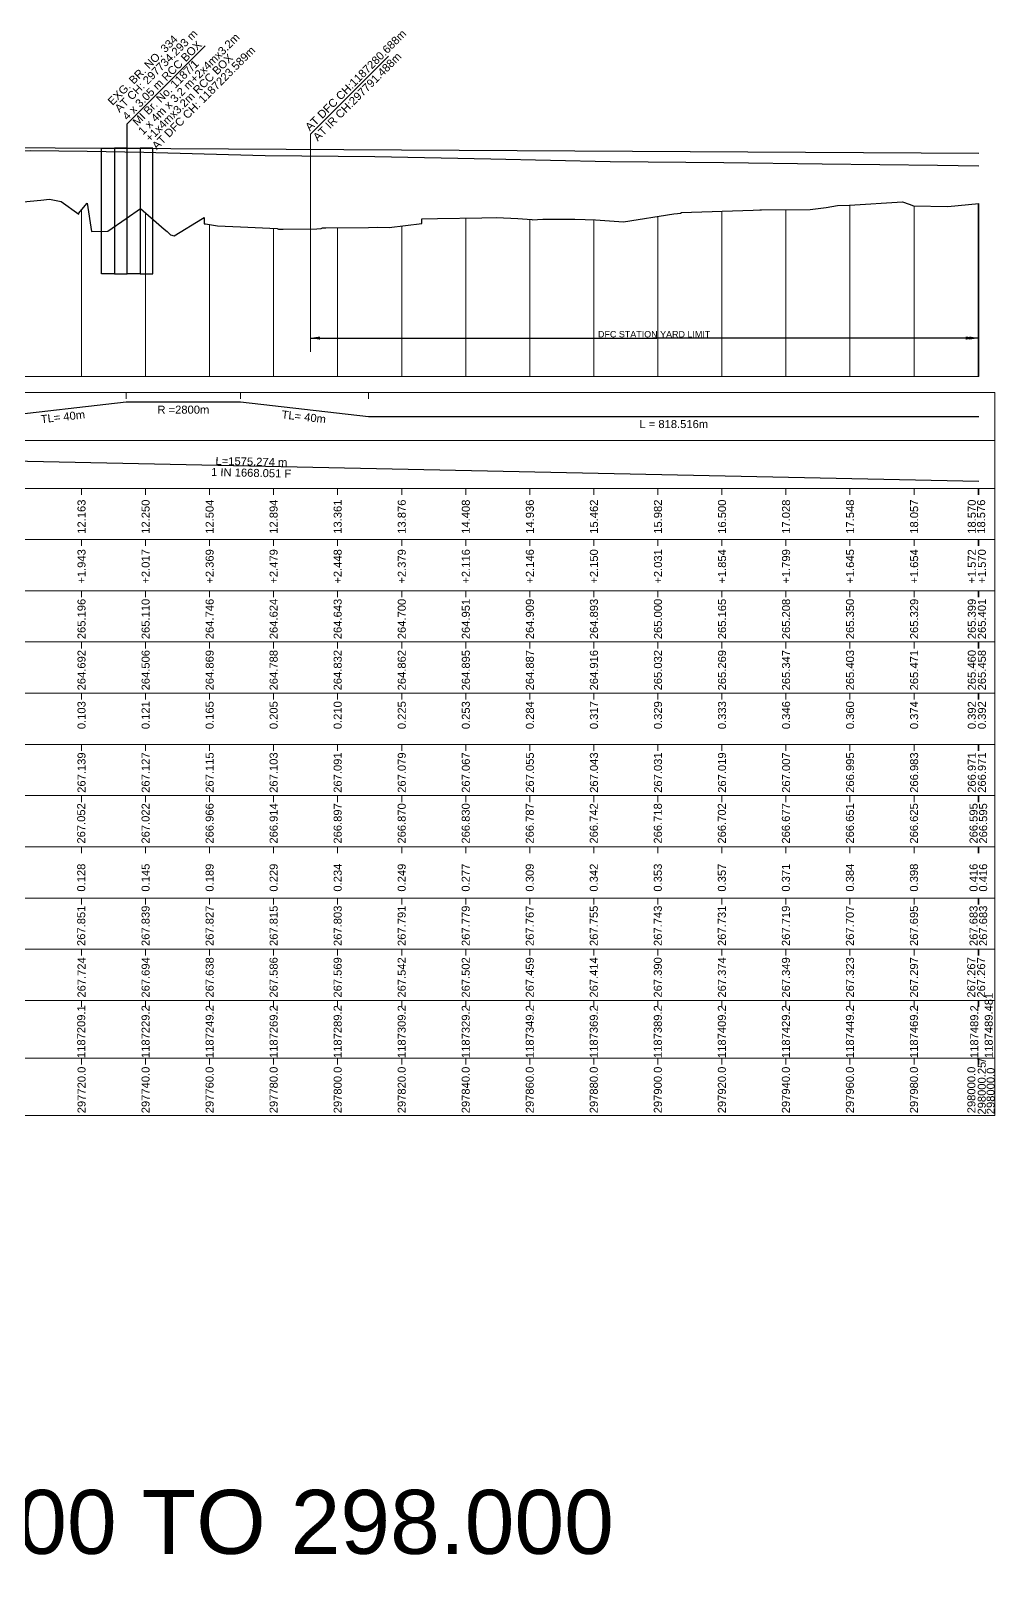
# Model space of a CAD drawing. Header units: metres. Extents: x -1098 to 4505, y -12378 to -11885.
# Drawn here: x -798.9 to -497.8, y -12377.9 to -11892.1 of the extents above; entities that cross this region are included whole.
import ezdxf
from ezdxf.enums import TextEntityAlignment as Align

# ---------------------------------------------------------------- set-up
doc = ezdxf.new("R2010")
doc.units = ezdxf.units.M
doc.header["$MEASUREMENT"] = 0
for name, color, linetype, lineweight in [('LS BRIDGE INDICATION', 10, 'Continuous', 30), ('LS CUT FILL', 10, 'Continuous', 0), ('LS DATUM X', 7, 'Continuous', 0), ('LS EXG GL', 7, 'Continuous', 0), ('LS EXG IR CH', 7, 'Continuous', 0), ('LS EXG RL', 7, 'Continuous', 0), ('LS EXG. FL', 7, 'Continuous', 0), ('LS EXG. GL AT PRO. TOE', 7, 'Continuous', 0), ('LS FRAME', 7, 'Continuous', 0), ('LS PFL-EFL', 10, 'Continuous', 0), ('LS PRL-ERL', 10, 'Continuous', 0), ('LS PRO FL', 10, 'Continuous', 0), ('LS PRO. DFCC CH', 10, 'Continuous', 0), ('LS PRO. RL', 10, 'Continuous', 0), ('LS PROFILE EXG FL', 7, 'Continuous', 25), ('LS PROFILE EXG GL', 7, 'Continuous', 30), ('LS PROFILE PRO FL', 1, 'Continuous', 30), ('LS TICKS', 7, 'Continuous', 0), ('LS TRACK CENTER', 10, 'Continuous', 0), ('Profile Grid', 7, 'Continuous', 0)]:
    doc.layers.add(name, color=color, linetype=linetype, lineweight=lineweight)
for name, color, linetype in [("LS BRIDGE'S", 7, 'Continuous'), ('LS HORIZONTAL ALIGNMENT', 10, 'Continuous'), ('LS VERTICAL ALIGNMENT', 10, 'Continuous'), ('ref text', 3, 'Continuous'), ('STATION YARD LIMIT IN LS', 7, 'Continuous')]:
    doc.layers.add(name, color=color, linetype=linetype)
doc.styles.get("Standard").update_dxf_attribs({"font": 'arial.ttf'})
doc.styles.add('Style-Arial', font='arial.ttf')
doc.styles.add('StyleArial', font='arial.ttf')
doc.dimstyles.get("Standard").update_dxf_attribs({"dimtxt": 0.18, "dimasz": 0.18, "dimexe": 0.18, "dimexo": 0.0625, "dimgap": 0.09, "dimtad": 0, "dimtih": 1, "dimtoh": 1, "dimdec": 4, "dimzin": 0, "dimdsep": 46, "dimtxsty": 'Standard', "dimcen": 0.09, "dimadec": 0, "dimazin": 0, "dimtfac": 1, "dimtdec": 4, "dimtofl": 0, "dimtmove": 0, "dimatfit": 3, "dimfxl": 1, "dimtolj": 1, "dimtzin": 0, "dimarcsym": 0})

msp = doc.modelspace()

# ---------------------------------------------------------------- linework, layer by layer
at = {"layer": 'LS BRIDGE INDICATION'}
for points in [[(-776.86, -11928.67), (-772.86, -11928.68), (-772.86, -11967.93), (-776.86, -11967.93)], [(-772.86, -11967.93), (-768.86, -11967.93), (-768.86, -11928.7), (-772.86, -11928.68)], [(-768.86, -11928.7), (-764.86, -11928.72), (-764.86, -11967.93), (-768.86, -11967.93)], [(-764.86, -11967.93), (-760.86, -11967.93), (-760.86, -11928.73), (-764.86, -11928.72)]]:
    msp.add_lwpolyline(points, close=True, dxfattribs=at)
at = {"layer": "LS BRIDGE'S"}
msp.add_lwpolyline([(-768.86, -11950.44), (-768.86, -11921.12), (-744.49, -11896.74)], dxfattribs=at)
at = {"layer": 'LS DATUM X', "color": 7, "linetype": 'Continuous', "lineweight": 0}
msp.add_line((-1003.14, -12000), (-502.85, -12000), dxfattribs=at)
at = {"layer": 'LS FRAME', "color": 7, "linetype": 'Continuous', "lineweight": 0, "flags": 128}
for points in [[(-1008.14, -12020), (-497.85, -12020), (-497.85, -12005), (-1008.14, -12005), (-1008.14, -12020)], [(-1008.14, -12035), (-497.85, -12035), (-497.85, -12020), (-1008.14, -12020), (-1008.14, -12035)], [(-1008.14, -12051), (-497.85, -12051), (-497.85, -12035), (-1008.14, -12035), (-1008.14, -12051)], [(-1008.14, -12067), (-497.85, -12067), (-497.85, -12051), (-1008.14, -12051), (-1008.14, -12067)], [(-1008.14, -12083), (-497.85, -12083), (-497.85, -12067), (-1008.14, -12067), (-1008.14, -12083)], [(-1008.14, -12099), (-497.85, -12099), (-497.85, -12083), (-1008.14, -12083), (-1008.14, -12099)], [(-1008.14, -12115), (-497.85, -12115), (-497.85, -12099), (-1008.14, -12099), (-1008.14, -12115)], [(-1008.14, -12131), (-497.85, -12131), (-497.85, -12115), (-1008.14, -12115), (-1008.14, -12131)], [(-1008.14, -12147), (-497.85, -12147), (-497.85, -12131), (-1008.14, -12131), (-1008.14, -12147)], [(-1008.14, -12163), (-497.85, -12163), (-497.85, -12147), (-1008.14, -12147), (-1008.14, -12163)], [(-1008.14, -12179), (-497.85, -12179), (-497.85, -12163), (-1008.14, -12163), (-1008.14, -12179)], [(-1008.14, -12195), (-497.85, -12195), (-497.85, -12179), (-1008.14, -12179), (-1008.14, -12195)], [(-1008.14, -12213), (-497.85, -12213), (-497.85, -12195), (-1008.14, -12195), (-1008.14, -12213)], [(-1008.14, -12231), (-497.85, -12231), (-497.85, -12213), (-1008.14, -12213), (-1008.14, -12231)]]:
    msp.add_lwpolyline(points, close=True, dxfattribs=at)
at = {"layer": 'LS HORIZONTAL ALIGNMENT', "flags": 128}
msp.add_lwpolyline([(-1003.14, -12012.5), (-809.2, -12012.5), (-809.2, -12012.5), (-769.2, -12008), (-769.2, -12008), (-733.48, -12008), (-733.48, -12008), (-693.48, -12012.5), (-693.48, -12012.5), (-502.82, -12012.5)], dxfattribs=at)
at = {"layer": 'LS PROFILE EXG FL'}
msp.add_lwpolyline([(-1003.14, -11930.38), (-988.08, -11930.23), (-941.11, -11930.23), (-907.42, -11930.29), (-868.33, -11929.58), (-831.03, -11929.48), (-799.1, -11929.42), (-781.33, -11929.67), (-763.71, -11929.92), (-744.79, -11930.45), (-725.79, -11931), (-691.51, -11931.29), (-655.34, -11932.02), (-618.03, -11932.86), (-582.56, -11933.14), (-551.83, -11933.54), (-515.75, -11934), (-502.85, -11934.21)], dxfattribs=at)
at = {"layer": 'LS PROFILE EXG GL', "flags": 128}
msp.add_lwpolyline([(-809.2, -11946.23), (-795.87, -11944.9), (-793.15, -11944.64), (-789.46, -11945.39), (-783.94, -11949.3), (-783.94, -11949.02), (-782.53, -11947.28), (-781.35, -11945.83), (-780.07, -11954.69), (-774.9, -11954.64), (-769.2, -11950.67), (-764.7, -11947.55), (-757.29, -11953.97), (-756.39, -11954.75), (-755.32, -11955.8), (-754.21, -11956.13), (-745.39, -11950.7), (-744.81, -11950.35), (-744.81, -11952.31), (-744.45, -11952.36), (-740.62, -11952.92), (-733.48, -11953.27), (-722.05, -11953.81), (-721.65, -11953.98), (-720.15, -11953.97), (-709.67, -11953.87), (-708.34, -11953.8), (-707.91, -11953.63), (-706.82, -11953.61), (-693.48, -11953.44), (-690.85, -11953.41), (-687.03, -11953.48), (-676.83, -11952.23), (-676.83, -11950.77), (-671.97, -11950.63), (-658.07, -11950.42), (-653.57, -11950.35), (-646.83, -11950.64), (-642.44, -11950.95), (-642.38, -11951.04), (-639, -11950.84), (-629.09, -11950.83), (-622.59, -11951.1), (-613.88, -11951.73), (-598.12, -11949.2), (-595.82, -11948.98), (-595.82, -11948.78), (-573.33, -11948.02), (-571.26, -11948.01), (-570.77, -11948), (-555.55, -11947.84), (-550.5, -11947.2), (-547.01, -11946.62), (-543.3, -11946.52), (-526.72, -11945.51), (-524.63, -11946.24), (-523.28, -11946.7), (-512.5, -11946.9), (-502.82, -11945.99)], dxfattribs=at)
at = {"layer": 'LS PROFILE PRO FL'}
msp.add_line((-1003.14, -11927.29), (-502.82, -11930.29), dxfattribs=at)
at = {"layer": 'LS TICKS', "color": 7, "linetype": 'Continuous', "lineweight": 0, "flags": 128}
for points in [[(-769.2, -12007), (-769.2, -12005)], [(-733.48, -12007), (-733.48, -12005)], [(-693.48, -12007), (-693.48, -12005)], [(-783.15, -12037), (-783.15, -12035)], [(-763.13, -12037), (-763.13, -12035)], [(-743.13, -12037), (-743.13, -12035)], [(-723.15, -12037), (-723.15, -12035)], [(-703.15, -12037), (-703.15, -12035)], [(-683.14, -12037), (-683.14, -12035)], [(-663.14, -12037), (-663.14, -12035)], [(-643.14, -12037), (-643.14, -12035)], [(-623.14, -12037), (-623.14, -12035)], [(-603.14, -12037), (-603.14, -12035)], [(-583.13, -12037), (-583.13, -12035)], [(-563.12, -12037), (-563.12, -12035)], [(-543.12, -12037), (-543.12, -12035)], [(-523.11, -12037), (-523.11, -12035)], [(-503.1, -12037), (-503.1, -12035)], [(-502.85, -12037), (-502.85, -12035)], [(-783.15, -12053), (-783.15, -12051)], [(-763.13, -12053), (-763.13, -12051)], [(-743.13, -12053), (-743.13, -12051)], [(-723.15, -12053), (-723.15, -12051)], [(-703.15, -12053), (-703.15, -12051)], [(-683.14, -12053), (-683.14, -12051)], [(-663.14, -12053), (-663.14, -12051)], [(-643.14, -12053), (-643.14, -12051)], [(-623.14, -12053), (-623.14, -12051)], [(-603.14, -12053), (-603.14, -12051)], [(-583.13, -12053), (-583.13, -12051)], [(-563.12, -12053), (-563.12, -12051)], [(-543.12, -12053), (-543.12, -12051)], [(-523.11, -12053), (-523.11, -12051)], [(-503.1, -12053), (-503.1, -12051)], [(-502.85, -12053), (-502.85, -12051)], [(-783.15, -12069), (-783.15, -12067)], [(-763.13, -12069), (-763.13, -12067)], [(-743.13, -12069), (-743.13, -12067)], [(-723.15, -12069), (-723.15, -12067)], [(-703.15, -12069), (-703.15, -12067)], [(-683.14, -12069), (-683.14, -12067)], [(-663.14, -12069), (-663.14, -12067)], [(-643.14, -12069), (-643.14, -12067)], [(-623.14, -12069), (-623.14, -12067)], [(-603.14, -12069), (-603.14, -12067)], [(-583.13, -12069), (-583.13, -12067)], [(-563.12, -12069), (-563.12, -12067)], [(-543.12, -12069), (-543.12, -12067)], [(-523.11, -12069), (-523.11, -12067)], [(-503.1, -12069), (-503.1, -12067)], [(-502.85, -12069), (-502.85, -12067)], [(-783.15, -12085), (-783.15, -12083)], [(-763.13, -12085), (-763.13, -12083)], [(-743.13, -12085), (-743.13, -12083)], [(-723.15, -12085), (-723.15, -12083)], [(-703.15, -12085), (-703.15, -12083)], [(-683.14, -12085), (-683.14, -12083)], [(-663.14, -12085), (-663.14, -12083)], [(-643.14, -12085), (-643.14, -12083)], [(-623.14, -12085), (-623.14, -12083)], [(-603.14, -12085), (-603.14, -12083)], [(-583.13, -12085), (-583.13, -12083)], [(-563.12, -12085), (-563.12, -12083)], [(-543.12, -12085), (-543.12, -12083)], [(-523.11, -12085), (-523.11, -12083)], [(-503.1, -12085), (-503.1, -12083)], [(-502.85, -12085), (-502.85, -12083)], [(-783.15, -12101), (-783.15, -12099)], [(-763.13, -12101), (-763.13, -12099)], [(-743.13, -12101), (-743.13, -12099)], [(-723.15, -12101), (-723.15, -12099)], [(-703.15, -12101), (-703.15, -12099)], [(-683.14, -12101), (-683.14, -12099)], [(-663.14, -12101), (-663.14, -12099)], [(-643.14, -12101), (-643.14, -12099)], [(-623.14, -12101), (-623.14, -12099)], [(-603.14, -12101), (-603.14, -12099)], [(-583.13, -12101), (-583.13, -12099)], [(-563.12, -12101), (-563.12, -12099)], [(-543.12, -12101), (-543.12, -12099)], [(-523.11, -12101), (-523.11, -12099)], [(-503.1, -12101), (-503.1, -12099)], [(-502.85, -12101), (-502.85, -12099)], [(-783.15, -12117), (-783.15, -12115)], [(-763.13, -12117), (-763.13, -12115)], [(-743.13, -12117), (-743.13, -12115)], [(-723.15, -12117), (-723.15, -12115)], [(-703.15, -12117), (-703.15, -12115)], [(-683.14, -12117), (-683.14, -12115)], [(-663.14, -12117), (-663.14, -12115)], [(-643.14, -12117), (-643.14, -12115)], [(-623.14, -12117), (-623.14, -12115)], [(-603.14, -12117), (-603.14, -12115)], [(-583.13, -12117), (-583.13, -12115)], [(-563.12, -12117), (-563.12, -12115)], [(-543.12, -12117), (-543.12, -12115)], [(-523.11, -12117), (-523.11, -12115)], [(-503.1, -12117), (-503.1, -12115)], [(-502.85, -12117), (-502.85, -12115)], [(-783.15, -12133), (-783.15, -12131)], [(-763.13, -12133), (-763.13, -12131)], [(-743.13, -12133), (-743.13, -12131)], [(-723.15, -12133), (-723.15, -12131)], [(-703.15, -12133), (-703.15, -12131)], [(-683.14, -12133), (-683.14, -12131)], [(-663.14, -12133), (-663.14, -12131)], [(-643.14, -12133), (-643.14, -12131)], [(-623.14, -12133), (-623.14, -12131)], [(-603.14, -12133), (-603.14, -12131)], [(-583.13, -12133), (-583.13, -12131)], [(-563.12, -12133), (-563.12, -12131)], [(-543.12, -12133), (-543.12, -12131)], [(-523.11, -12133), (-523.11, -12131)], [(-503.1, -12133), (-503.1, -12131)], [(-502.85, -12133), (-502.85, -12131)], [(-783.15, -12149), (-783.15, -12147)], [(-763.13, -12149), (-763.13, -12147)], [(-743.13, -12149), (-743.13, -12147)], [(-723.15, -12149), (-723.15, -12147)], [(-703.15, -12149), (-703.15, -12147)], [(-683.14, -12149), (-683.14, -12147)], [(-663.14, -12149), (-663.14, -12147)], [(-643.14, -12149), (-643.14, -12147)], [(-623.14, -12149), (-623.14, -12147)], [(-603.14, -12149), (-603.14, -12147)], [(-583.13, -12149), (-583.13, -12147)], [(-563.12, -12149), (-563.12, -12147)], [(-543.12, -12149), (-543.12, -12147)], [(-523.11, -12149), (-523.11, -12147)], [(-503.1, -12149), (-503.1, -12147)], [(-502.85, -12149), (-502.85, -12147)], [(-783.15, -12165), (-783.15, -12163)], [(-763.13, -12165), (-763.13, -12163)], [(-743.13, -12165), (-743.13, -12163)], [(-723.15, -12165), (-723.15, -12163)], [(-703.15, -12165), (-703.15, -12163)], [(-683.14, -12165), (-683.14, -12163)], [(-663.14, -12165), (-663.14, -12163)], [(-643.14, -12165), (-643.14, -12163)], [(-623.14, -12165), (-623.14, -12163)], [(-603.14, -12165), (-603.14, -12163)], [(-583.13, -12165), (-583.13, -12163)], [(-563.12, -12165), (-563.12, -12163)], [(-543.12, -12165), (-543.12, -12163)], [(-523.11, -12165), (-523.11, -12163)], [(-503.1, -12165), (-503.1, -12163)], [(-502.85, -12165), (-502.85, -12163)], [(-783.15, -12181), (-783.15, -12179)], [(-763.13, -12181), (-763.13, -12179)], [(-743.13, -12181), (-743.13, -12179)], [(-723.15, -12181), (-723.15, -12179)], [(-703.15, -12181), (-703.15, -12179)], [(-683.14, -12181), (-683.14, -12179)], [(-663.14, -12181), (-663.14, -12179)], [(-643.14, -12181), (-643.14, -12179)], [(-623.14, -12181), (-623.14, -12179)], [(-603.14, -12181), (-603.14, -12179)], [(-583.13, -12181), (-583.13, -12179)], [(-563.12, -12181), (-563.12, -12179)], [(-543.12, -12181), (-543.12, -12179)], [(-523.11, -12181), (-523.11, -12179)], [(-503.1, -12181), (-503.1, -12179)], [(-502.85, -12181), (-502.85, -12179)], [(-783.15, -12197), (-783.15, -12195)], [(-763.13, -12197), (-763.13, -12195)], [(-743.13, -12197), (-743.13, -12195)], [(-723.15, -12197), (-723.15, -12195)], [(-703.15, -12197), (-703.15, -12195)], [(-683.14, -12197), (-683.14, -12195)], [(-663.14, -12197), (-663.14, -12195)], [(-643.14, -12197), (-643.14, -12195)], [(-623.14, -12197), (-623.14, -12195)], [(-603.14, -12197), (-603.14, -12195)], [(-583.13, -12197), (-583.13, -12195)], [(-563.12, -12197), (-563.12, -12195)], [(-543.12, -12197), (-543.12, -12195)], [(-523.11, -12197), (-523.11, -12195)], [(-503.1, -12197), (-503.1, -12195)], [(-502.85, -12197), (-502.85, -12195)], [(-783.15, -12215), (-783.15, -12213)], [(-763.13, -12215), (-763.13, -12213)], [(-743.13, -12215), (-743.13, -12213)], [(-723.15, -12215), (-723.15, -12213)], [(-703.15, -12215), (-703.15, -12213)], [(-683.14, -12215), (-683.14, -12213)], [(-663.14, -12215), (-663.14, -12213)], [(-643.14, -12215), (-643.14, -12213)], [(-623.14, -12215), (-623.14, -12213)], [(-603.14, -12215), (-603.14, -12213)], [(-583.13, -12215), (-583.13, -12213)], [(-563.12, -12215), (-563.12, -12213)], [(-543.12, -12215), (-543.12, -12213)], [(-523.11, -12215), (-523.11, -12213)], [(-503.1, -12215), (-503.1, -12213)], [(-502.85, -12215), (-502.85, -12213)]]:
    msp.add_lwpolyline(points, dxfattribs=at)
at = {"layer": 'LS VERTICAL ALIGNMENT', "flags": 128}
msp.add_lwpolyline([(-1003.14, -12022.25), (-502.82, -12032.75)], dxfattribs=at)
at = {"layer": 'Profile Grid', "flags": 128}
for points in [[(-543.12, -12000), (-543.12, -11946.51)], [(-503.1, -12000), (-503.1, -11946.01)], [(-502.85, -12000), (-502.85, -11945.99)], [(-783.15, -12000), (-783.15, -11948.04)], [(-763.13, -12000), (-763.13, -11948.91)], [(-663.14, -12000), (-663.14, -11950.49)], [(-643.14, -12000), (-643.14, -11950.9)], [(-623.14, -12000), (-623.14, -11951.07)], [(-603.14, -12000), (-603.14, -11950.01)], [(-583.13, -12000), (-583.13, -11948.35)], [(-563.12, -12000), (-563.12, -11947.92)], [(-523.11, -12000), (-523.11, -11946.71)], [(-743.13, -12000), (-743.13, -11952.55)], [(-723.15, -12000), (-723.15, -11953.76)], [(-703.15, -12000), (-703.15, -11953.57)], [(-683.14, -12000), (-683.14, -11953)]]:
    msp.add_lwpolyline(points, dxfattribs=at)
at = {"layer": 'STATION YARD LIMIT IN LS', "lineweight": 15}
msp.add_lwpolyline([(-711.66, -11992.35), (-711.66, -11924.36), (-687.22, -11899.92)], dxfattribs=at)

# ---------------------------------------------------------------- texts
at = {"layer": "LS BRIDGE'S"}
for s, p in [('AT CH: 297734.293 m', (-771.26, -11917.72)), ('EXG. BR. NO. 334', (-773.46, -11915.5)), ('4 x 3.05 m RCC BOX', (-768.86, -11920.12))]:
    msp.add_text(s, height=2.5, rotation=45, dxfattribs=at).set_placement(p)
at = {"layer": "LS BRIDGE'S", "color": 10}
for s, p in [('AT DFC CH: 1187223.589m', (-759.65, -11929.37)), (' MI Br. No. 1187/1', (-766.36, -11922.62))]:
    msp.add_text(s, height=2.5, rotation=45, dxfattribs=at).set_placement(p)
at = {"layer": "LS BRIDGE'S", "color": 10, "insert": (-765.71, -11922.93), "char_height": 2.5, "width": 82.9673, "attachment_point": 1, "rotation": 45}
msp.add_mtext('\\pxsm0.75;1 x 4m x 3.2 m+2x4mx3.2m\\P+1x4mx3.2m RCC BOX', dxfattribs=at)
at = {"layer": 'LS CUT FILL', "style": 'Style-Arial'}
for s, p in [('+1.943', (-783.15, -12054)), ('+2.017', (-763.13, -12054)), ('+2.369', (-743.13, -12054)), ('+2.479', (-723.15, -12054)), ('+2.448', (-703.14, -12054)), ('+2.379', (-683.12, -12054)), ('+2.116', (-663.11, -12054)), ('+2.146', (-643.11, -12054)), ('+2.150', (-623.1, -12054)), ('+2.031', (-603.1, -12054)), ('+1.854', (-583.09, -12054)), ('+1.799', (-563.08, -12054)), ('+1.645', (-543.09, -12054)), ('+1.654', (-523.08, -12054)), ('+1.572', (-505.07, -12054)), ('+1.570', (-501.92, -12054))]:
    msp.add_text(s, height=2.5, rotation=90, dxfattribs=at).set_placement(p, align=Align.MIDDLE_RIGHT)
at = {"layer": 'LS EXG GL', "style": 'Style-Arial'}
for s, p in [('265.196', (-783.15, -12069.5)), ('265.110', (-763.13, -12069.5)), ('264.746', (-743.13, -12069.5)), ('264.624', (-723.15, -12069.5)), ('264.643', (-703.14, -12069.5)), ('264.700', (-683.12, -12069.5)), ('264.951', (-663.11, -12069.5)), ('264.909', (-643.11, -12069.5)), ('264.893', (-623.1, -12069.5)), ('265.000', (-603.1, -12069.5)), ('265.165', (-583.09, -12069.5)), ('265.208', (-563.08, -12069.5)), ('265.350', (-543.09, -12069.5)), ('265.329', (-523.08, -12069.5)), ('265.399', (-505.07, -12069.5)), ('265.401', (-501.92, -12069.5))]:
    msp.add_text(s, height=2.5, rotation=90, dxfattribs=at).set_placement(p, align=Align.MIDDLE_RIGHT)
at = {"layer": 'LS EXG IR CH', "lineweight": 0, "style": 'Style-Arial'}
for s, p in [('298000.25/', (-501.96, -12213.19)), ('297720.0', (-783.14, -12215.7)), ('297740.0', (-763.14, -12215.7)), ('297760.0', (-743.14, -12215.7)), ('297780.0', (-723.14, -12215.7)), ('297800.0', (-703.14, -12215.7)), ('297820.0', (-683.14, -12215.7)), ('297840.0', (-663.14, -12215.7)), ('297860.0', (-643.14, -12215.7)), ('297880.0', (-623.14, -12215.7)), ('297900.0', (-603.14, -12215.7)), ('297920.0', (-583.14, -12215.7)), ('297940.0', (-563.14, -12215.7)), ('297960.0', (-543.14, -12215.7)), ('297980.0', (-523.14, -12215.7)), ('298000.0', (-505.19, -12215.7)), ('298000.0', (-499.18, -12216))]:
    msp.add_text(s, height=2.5, rotation=90, dxfattribs=at).set_placement(p, align=Align.MIDDLE_RIGHT)
at = {"layer": 'LS EXG RL', "style": 'Style-Arial'}
for s, p in [('267.724', (-783.15, -12181.5)), ('267.694', (-763.13, -12181.5)), ('267.638', (-743.13, -12181.5)), ('267.586', (-723.15, -12181.5)), ('267.569', (-703.15, -12181.5)), ('267.542', (-683.14, -12181.5)), ('267.502', (-663.14, -12181.5)), ('267.459', (-643.14, -12181.5)), ('267.414', (-623.14, -12181.5)), ('267.390', (-603.14, -12181.5)), ('267.374', (-583.13, -12181.5)), ('267.349', (-563.12, -12181.5)), ('267.323', (-543.12, -12181.5)), ('267.297', (-523.11, -12181.5)), ('267.267', (-505.23, -12181.5)), ('267.267', (-502.14, -12181.5))]:
    msp.add_text(s, height=2.5, rotation=90, dxfattribs=at).set_placement(p, align=Align.MIDDLE_RIGHT)
at = {"layer": 'LS EXG. FL'}
for s, p in [('267.052', (-781.99, -12146)), ('267.022', (-761.89, -12146)), ('266.966', (-741.89, -12146)), ('266.914', (-721.89, -12146)), ('266.897', (-701.89, -12146)), ('266.870', (-681.89, -12146)), ('266.830', (-661.89, -12146)), ('266.787', (-641.89, -12146)), ('266.742', (-621.89, -12146)), ('266.718', (-601.89, -12146)), ('266.702', (-581.89, -12146)), ('266.677', (-561.89, -12146)), ('266.651', (-541.89, -12146)), ('266.625', (-521.89, -12146)), ('266.595', (-503.27, -12146)), ('266.595', (-500.27, -12146))]:
    msp.add_text(s, height=2.5, rotation=90, dxfattribs=at).set_placement(p)
at = {"layer": 'LS EXG. GL AT PRO. TOE'}
for s, p in [('264.692', (-783.15, -12085.5)), ('264.506', (-763.13, -12085.5)), ('264.869', (-743.13, -12085.5)), ('264.788', (-723.15, -12085.5)), ('264.832', (-703.14, -12085.5)), ('264.862', (-683.12, -12085.5)), ('264.895', (-663.11, -12085.5)), ('264.887', (-643.11, -12085.5)), ('264.916', (-623.1, -12085.5)), ('265.032', (-603.1, -12085.5)), ('265.269', (-583.09, -12085.5)), ('265.347', (-563.08, -12085.5)), ('265.403', (-543.09, -12085.5)), ('265.471', (-523.08, -12085.5)), ('265.460', (-505.07, -12085.5)), ('265.458', (-501.92, -12085.5))]:
    msp.add_text(s, height=2.5, rotation=90, dxfattribs=at).set_placement(p, align=Align.MIDDLE_RIGHT)
at = {"layer": 'LS HORIZONTAL ALIGNMENT', "char_height": 2.5, "attachment_point": 5, "line_spacing_factor": 0.6, "style": 'Style-Arial'}
for s, insert in [('R =2800m', (-751.34, -12010.42)), ('L = 818.516m', (-598.15, -12014.92))]:
    msp.add_mtext(s, dxfattribs=dict(at, insert=insert))
for insert, rotation in [((-788.97, -12012.65), 6.4188), ((-713.71, -12012.65), 353.5812)]:
    msp.add_mtext('TL= 40m', dxfattribs=dict(at, insert=insert, rotation=rotation))
at = {"layer": 'LS PFL-EFL'}
for s, p in [('0.103', (-783.15, -12101.5)), ('0.121', (-763.13, -12101.5)), ('0.165', (-743.13, -12101.5)), ('0.205', (-723.15, -12101.5)), ('0.210', (-703.14, -12101.5)), ('0.225', (-683.12, -12101.5)), ('0.253', (-663.11, -12101.5)), ('0.284', (-643.11, -12101.5)), ('0.317', (-623.1, -12101.5)), ('0.329', (-603.1, -12101.5)), ('0.333', (-583.09, -12101.5)), ('0.346', (-563.08, -12101.5)), ('0.360', (-543.09, -12101.5)), ('0.374', (-523.08, -12101.5)), ('0.392', (-505.07, -12101.5)), ('0.392', (-501.92, -12101.5))]:
    msp.add_text(s, height=2.5, rotation=90, dxfattribs=at).set_placement(p, align=Align.MIDDLE_RIGHT)
at = {"layer": 'LS PRL-ERL'}
for s, p in [('0.128', (-781.99, -12161)), ('0.145', (-761.89, -12161)), ('0.189', (-741.89, -12161)), ('0.229', (-721.89, -12161)), ('0.234', (-701.89, -12161)), ('0.249', (-681.89, -12161)), ('0.277', (-661.89, -12161)), ('0.309', (-641.89, -12161)), ('0.342', (-621.89, -12161)), ('0.353', (-601.89, -12161)), ('0.357', (-581.89, -12161)), ('0.371', (-561.89, -12161)), ('0.384', (-541.89, -12161)), ('0.398', (-521.89, -12161)), ('0.416', (-503.27, -12161)), ('0.416', (-500.27, -12161))]:
    msp.add_text(s, height=2.5, rotation=90, dxfattribs=at).set_placement(p)
at = {"layer": 'LS PRO FL', "style": 'Style-Arial'}
for s, p in [('267.139', (-783.15, -12117.5)), ('267.127', (-763.13, -12117.5)), ('267.115', (-743.13, -12117.5)), ('267.103', (-723.15, -12117.5)), ('267.091', (-703.14, -12117.5)), ('267.079', (-683.12, -12117.5)), ('267.067', (-663.11, -12117.5)), ('267.055', (-643.11, -12117.5)), ('267.043', (-623.1, -12117.5)), ('267.031', (-603.1, -12117.5)), ('267.019', (-583.09, -12117.5)), ('267.007', (-563.08, -12117.5)), ('266.995', (-543.09, -12117.5)), ('266.983', (-523.08, -12117.5)), ('266.971', (-505.07, -12117.5)), ('266.971', (-501.92, -12117.5))]:
    msp.add_text(s, height=2.5, rotation=90, dxfattribs=at).set_placement(p, align=Align.MIDDLE_RIGHT)
at = {"layer": 'LS PRO. DFCC CH'}
for s, p in [('1187489.481', (-498.53, -12213)), ('1187209.1', (-781.99, -12213)), ('1187229.2', (-761.89, -12213)), ('1187249.2', (-741.89, -12213)), ('1187269.2', (-721.89, -12213)), ('1187289.2', (-701.89, -12213)), ('1187309.2', (-681.89, -12213)), ('1187329.2', (-661.89, -12213)), ('1187349.2', (-641.89, -12213)), ('1187369.2', (-621.89, -12213)), ('1187389.2', (-601.89, -12213)), ('1187409.2', (-581.89, -12213)), ('1187429.2', (-561.89, -12213)), ('1187449.2', (-541.89, -12213)), ('1187469.2', (-521.89, -12213)), ('1187489.2', (-503.05, -12213))]:
    msp.add_text(s, height=2.5, rotation=90, dxfattribs=at).set_placement(p)
at = {"layer": 'LS PRO. RL'}
for s, p in [('267.851', (-781.99, -12178)), ('267.839', (-761.89, -12178)), ('267.827', (-741.89, -12178)), ('267.815', (-721.89, -12178)), ('267.803', (-701.89, -12178)), ('267.791', (-681.89, -12178)), ('267.779', (-661.89, -12178)), ('267.767', (-641.89, -12178)), ('267.755', (-621.89, -12178)), ('267.743', (-601.89, -12178)), ('267.731', (-581.89, -12178)), ('267.719', (-561.89, -12178)), ('267.707', (-541.89, -12178)), ('267.695', (-521.89, -12178)), ('267.683', (-503.27, -12178)), ('267.683', (-500.27, -12178))]:
    msp.add_text(s, height=2.5, rotation=90, dxfattribs=at).set_placement(p)
at = {"layer": 'LS TRACK CENTER'}
for s, p in [('12.163', (-783.15, -12038.5)), ('12.250', (-763.13, -12038.5)), ('12.504', (-743.13, -12038.5)), ('12.894', (-723.15, -12038.5)), ('13.361', (-703.14, -12038.5)), ('13.876', (-683.12, -12038.5)), ('14.408', (-663.11, -12038.5)), ('14.936', (-643.11, -12038.5)), ('15.462', (-623.1, -12038.5)), ('15.982', (-603.1, -12038.5)), ('16.500', (-583.09, -12038.5)), ('17.028', (-563.08, -12038.5)), ('17.548', (-543.09, -12038.5)), ('18.057', (-523.08, -12038.5)), ('18.570', (-505.07, -12038.5)), ('18.576', (-502.14, -12038.5))]:
    msp.add_text(s, height=2.5, rotation=90, dxfattribs=at).set_placement(p, align=Align.MIDDLE_RIGHT)
at = {"layer": 'LS VERTICAL ALIGNMENT', "insert": (-730.11, -12028.4), "char_height": 2.5, "attachment_point": 5, "rotation": 358.7712, "line_spacing_factor": 0.84, "style": 'Style-Arial'}
msp.add_mtext('{\\C1;L=1575.274 m\\P1 IN 1668.051 F}', dxfattribs=at)
at = {"layer": 'ref text', "color": 5, "insert": (-873.14, -12368.23), "char_height": 20, "width": 256.3165, "attachment_point": 7, "bg_fill": 3, "box_fill_scale": 1.5, "bg_fill_color": 256, "bg_fill_transparency": 0}
msp.add_mtext('297.500 TO 298.000', dxfattribs=at)
at = {"layer": 'STATION YARD LIMIT IN LS', "color": 10, "lineweight": 15, "style": 'StyleArial'}
msp.add_text('AT DFC CH:1187280.688m', height=2.5, rotation=45, dxfattribs=at).set_placement((-711.81, -11923.5))
at = {"layer": 'STATION YARD LIMIT IN LS', "lineweight": 15, "style": 'StyleArial'}
msp.add_text('AT IR CH:297791.488m', height=2.5, rotation=45, dxfattribs=at).set_placement((-709.36, -11926.66))
at = {"layer": 'STATION YARD LIMIT IN LS', "color": 10, "lineweight": 15, "insert": (-604.28, -11986.85), "char_height": 2, "attachment_point": 5, "rotation": 0, "line_spacing_factor": 0.84, "style": 'Style-Arial'}
msp.add_mtext('DFC STATION YARD LIMIT', dxfattribs=at)

# ---------------------------------------------------------------- leaders
at = {"layer": 'STATION YARD LIMIT IN LS', "color": 10, "lineweight": 15}
for points in [[(-711.66, -11988.03), (-603.48, -11988.03)], [(-503.96, -11988.03), (-604.59, -11988.03)], [(-502.85, -11988.03), (-603.48, -11988.03)]]:
    msp.add_leader(points, dimstyle='Standard', override={"dimasz": 3}, dxfattribs=at)

doc.saveas('drawing.dxf')
